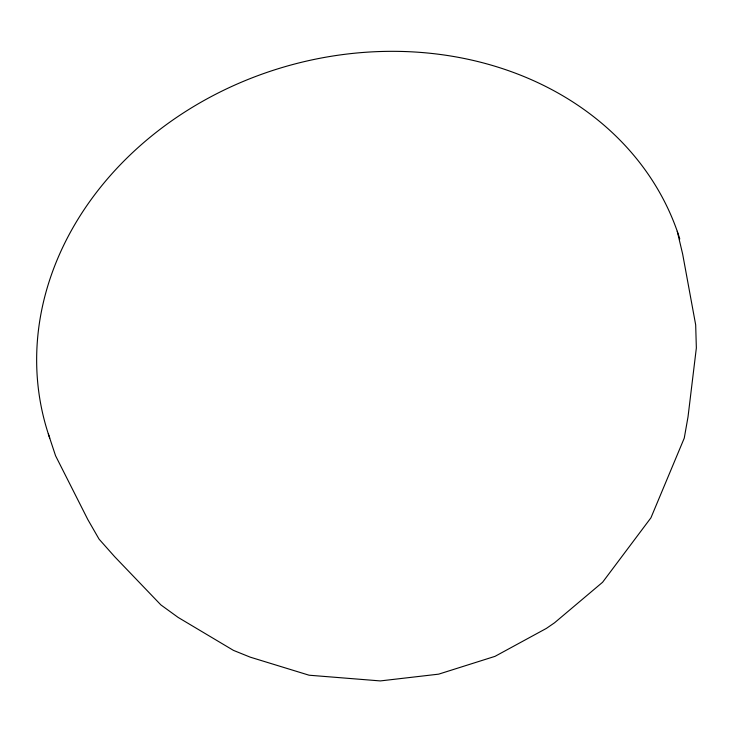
<?xml version="1.0" encoding="UTF-8"?>
<svg xmlns="http://www.w3.org/2000/svg" width="733" height="733" viewBox="0 0 733 733"><rect width="100%" height="100%" fill="white"/><g stroke="black" fill="none" stroke-linecap="round" stroke-linejoin="round"><path stroke-width="1.1" d="M48.305 433.817L55.561 455.752L87.85 519.615L99.065 539.131L114.696 556.732L160.857 604.89L178.156 617.433L233.442 650.373L250.219 657.153L309.088 675.212L380.317 680.92L438.682 674.149L495.004 656.356L546.369 628.41L554.551 622.784L602.59 582.259L650.931 517.819L684.255 438.132L688.012 416.903L696.35 347.992L695.681 324.875L682.652 254.076L677.255 231.298M49.752 438.123A330.473 279.649 -15.8 0 1 276.084 69.388A330.473 279.649 -15.8 0 1 679.784 238.931"/></g></svg>
